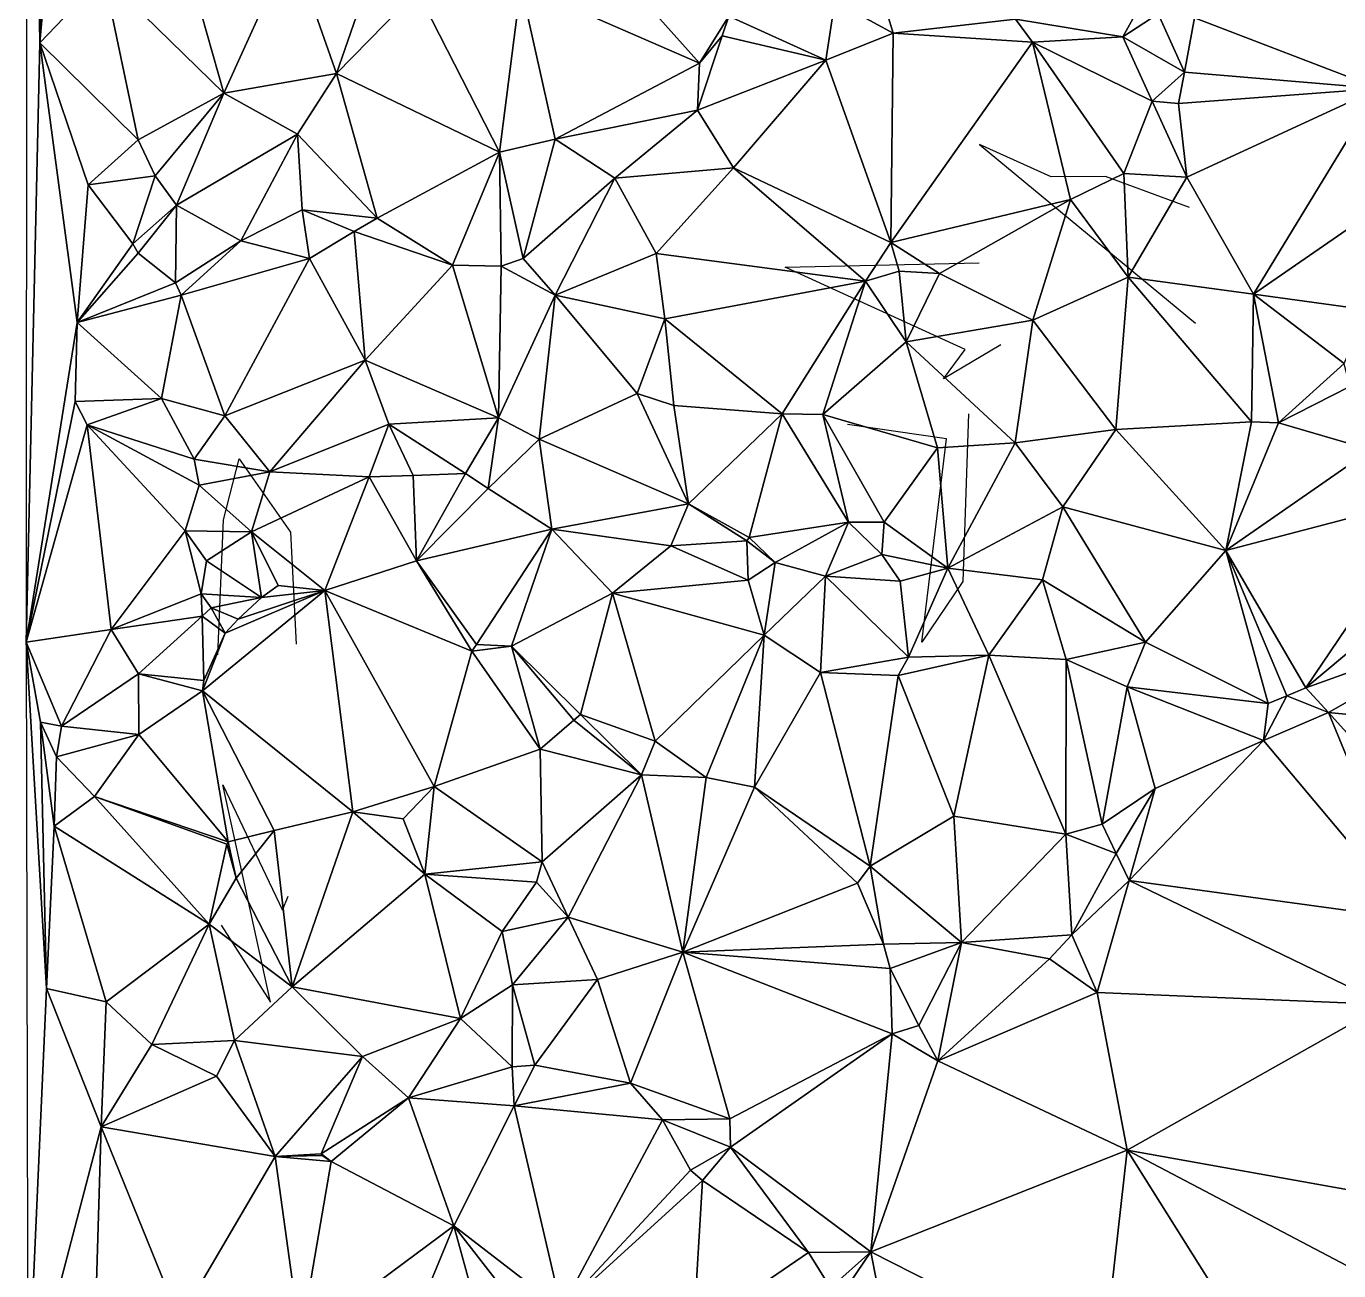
# Model space of a CAD drawing. Header units: metres. Extents: x -15 to 15.5, y -15.2 to 15.3.
# Drawn here: x -14.99 to -4.63, y -4.79 to 5.04 of the extents above; entities that cross this region are included whole.
import ezdxf

# ---------------------------------------------------------------- set-up
doc = ezdxf.new("R2010")
doc.units = ezdxf.units.M
doc.layers.add('CRACKS', color=1, linetype='Continuous')
doc.layers.add('STREET_MESH', color=7, linetype='Continuous')

msp = doc.modelspace()

# ---------------------------------------------------------------- linework, layer by layer
at = {"layer": 'CRACKS'}
for points in [[(-5.812, 3.605, 0.1), (-6.475, 3.85, 0.1), (-6.905, 3.848, 0.1), (-7.471, 4.102, 0.1), (-5.766, 2.692, 0.1)], [(-7.303, 2.521, 0.1), (-7.754, 2.253, 0.1), (-7.583, 2.484, 0.1), (-9.004, 3.133, 0.1), (-7.472, 3.168, 0.1)], [(-7.558, 1.975, 0.1), (-7.601, 0.652, 0.1), (-7.925, 0.175, 0.1), (-7.732, 1.779, 0.1), (-8.513, 1.893, 0.1)], [(-13.481, 0.074, 0.1), (-13.436, 1.141, 0.1), (-13.314, 1.621, 0.1), (-12.909, 1.042, 0.1), (-12.863, 0.159, 0.1)], [(-13.456, -2.059, 0.1), (-13.065, -2.667, 0.1), (-13.442, -0.951, 0.1), (-12.972, -1.94, 0.1), (-12.927, -1.831, 0.1)]]:
    msp.add_polyline3d(points, dxfattribs=at)
at = {"layer": 'STREET_MESH'}
for points in [[(-14.886, 4.904), (-14.99, 11.299), (-14.994, 0.175)], [(-14.836, 8.611), (-14.99, 11.299), (-14.886, 4.904)], [(-14.786, 6.05), (-14.836, 8.611), (-14.886, 4.904)], [(-14.382, 5.433), (-14.786, 6.05), (-14.886, 4.904)], [(-9.68, 4.743), (-10.709, 5.895), (-11.09, 5.36)], [(-10.709, 5.895), (-9.68, 4.743), (-9.449, 5.114)], [(-4.609, 5.812), (-5.774, 5.102), (-4.318, 4.545)], [(-12.904, 5.681), (-13.703, 5.456), (-13.433, 4.508)], [(-12.544, 4.663), (-12.904, 5.681), (-13.433, 4.508)], [(-12.904, 5.681), (-12.544, 4.663), (-12.186, 5.695)], [(-12.544, 4.663), (-11.909, 5.314), (-12.186, 5.695)], [(-14.109, 4.14), (-14.382, 5.433), (-14.886, 4.904)], [(-13.703, 5.456), (-14.382, 5.433), (-13.433, 4.508)], [(-13.433, 4.508), (-14.382, 5.433), (-14.109, 4.14)], [(-11.909, 5.314), (-12.544, 4.663), (-11.258, 4.041)], [(-11.909, 5.314), (-11.258, 4.041), (-11.09, 5.36)], [(-11.258, 4.041), (-10.82, 4.144), (-11.09, 5.36)], [(-10.82, 4.144), (-9.68, 4.743), (-11.09, 5.36)], [(-7.187, 5.09), (-6.338, 4.952), (-6.112, 5.361)], [(-6.112, 5.361), (-6.338, 4.952), (-6.059, 5.133)], [(-8.684, 4.768), (-8.611, 5.23), (-9.449, 5.114)], [(-8.684, 4.768), (-8.152, 4.98), (-8.611, 5.23)], [(-8.152, 4.98), (-8.242, 5.278), (-8.611, 5.23)], [(-7.187, 5.09), (-8.242, 5.278), (-8.152, 4.98)], [(-9.68, 4.743), (-9.501, 4.959), (-9.449, 5.114)], [(-9.501, 4.959), (-8.684, 4.768), (-9.449, 5.114)], [(-7.051, 4.91), (-7.187, 5.09), (-8.152, 4.98)], [(-7.051, 4.91), (-6.338, 4.952), (-7.187, 5.09)], [(-6.338, 4.952), (-5.852, 4.673), (-6.059, 5.133)], [(-5.852, 4.673), (-5.774, 5.102), (-6.059, 5.133)], [(-5.774, 5.102), (-5.852, 4.673), (-4.318, 4.545)], [(-8.152, 4.98), (-8.684, 4.768), (-8.171, 3.329)], [(-7.051, 4.91), (-8.152, 4.98), (-8.171, 3.329)], [(-14.593, 2.697), (-14.886, 4.904), (-14.994, 0.175)], [(-14.593, 2.697), (-14.505, 3.784), (-14.886, 4.904)], [(-14.505, 3.784), (-14.109, 4.14), (-14.886, 4.904)], [(-9.697, 4.372), (-9.501, 4.959), (-9.68, 4.743)], [(-8.684, 4.768), (-9.501, 4.959), (-9.697, 4.372)], [(-7.051, 4.91), (-8.171, 3.329), (-6.753, 3.667)], [(-7.051, 4.91), (-6.108, 4.444), (-6.338, 4.952)], [(-6.332, 3.872), (-7.051, 4.91), (-6.753, 3.667)], [(-6.108, 4.444), (-7.051, 4.91), (-6.332, 3.872)], [(-6.338, 4.952), (-6.108, 4.444), (-5.852, 4.673)], [(-9.413, 3.917), (-8.684, 4.768), (-9.697, 4.372)], [(-8.684, 4.768), (-9.413, 3.917), (-8.171, 3.329)], [(-12.544, 4.663), (-13.433, 4.508), (-12.853, 4.183)], [(-12.223, 3.521), (-12.544, 4.663), (-12.853, 4.183)], [(-11.258, 4.041), (-12.544, 4.663), (-12.223, 3.521)], [(-9.697, 4.372), (-9.68, 4.743), (-10.82, 4.144)], [(-6.108, 4.444), (-5.901, 4.426), (-5.852, 4.673)], [(-5.852, 4.673), (-5.901, 4.426), (-4.318, 4.545)], [(-13.977, 3.854), (-13.433, 4.508), (-14.109, 4.14)], [(-13.433, 4.508), (-13.977, 3.854), (-13.807, 3.624)], [(-12.853, 4.183), (-13.433, 4.508), (-13.807, 3.624)], [(-4.318, 4.545), (-5.901, 4.426), (-5.835, 3.843)], [(-5.308, 2.921), (-4.318, 4.545), (-5.835, 3.843)], [(-5.308, 2.921), (-3.838, 3.937), (-4.318, 4.545)], [(-10.347, 3.836), (-9.697, 4.372), (-10.82, 4.144)], [(-9.413, 3.917), (-9.697, 4.372), (-10.347, 3.836)], [(-6.108, 4.444), (-6.332, 3.872), (-5.835, 3.843)], [(-5.901, 4.426), (-6.108, 4.444), (-5.835, 3.843)], [(-13.299, 3.341), (-12.853, 4.183), (-13.807, 3.624)], [(-13.299, 3.341), (-12.816, 3.586), (-12.853, 4.183)], [(-12.816, 3.586), (-12.223, 3.521), (-12.853, 4.183)], [(-10.82, 4.144), (-11.258, 4.041), (-11.071, 3.203)], [(-10.347, 3.836), (-10.82, 4.144), (-11.071, 3.203)], [(-14.505, 3.784), (-13.977, 3.854), (-14.109, 4.14)], [(-11.63, 3.15), (-11.258, 4.041), (-12.223, 3.521)], [(-11.63, 3.15), (-11.246, 3.141), (-11.258, 4.041)], [(-11.258, 4.041), (-11.246, 3.141), (-11.071, 3.203)], [(-5.308, 2.921), (-4.409, 2.798), (-3.838, 3.937)], [(-14.505, 3.784), (-14.153, 3.319), (-13.977, 3.854)], [(-13.977, 3.854), (-14.153, 3.319), (-13.807, 3.624)], [(-10.82, 2.913), (-10.347, 3.836), (-11.071, 3.203)], [(-10.347, 3.836), (-10.82, 2.913), (-10.022, 3.242)], [(-9.413, 3.917), (-10.347, 3.836), (-10.022, 3.242)], [(-8.371, 3.022), (-9.413, 3.917), (-10.022, 3.242)], [(-9.413, 3.917), (-8.371, 3.022), (-8.171, 3.329)], [(-6.298, 3.054), (-6.332, 3.872), (-6.753, 3.667)], [(-6.332, 3.872), (-6.298, 3.054), (-5.835, 3.843)], [(-6.298, 3.054), (-5.308, 2.921), (-5.835, 3.843)], [(-14.153, 3.319), (-14.505, 3.784), (-14.593, 2.697)], [(-8.171, 3.329), (-7.786, 3.084), (-6.753, 3.667)], [(-7.786, 3.084), (-7.05, 2.716), (-6.753, 3.667)], [(-7.05, 2.716), (-6.298, 3.054), (-6.753, 3.667)], [(-14.153, 3.319), (-14.11, 3.243), (-13.807, 3.624)], [(-14.11, 3.243), (-13.816, 3.01), (-13.807, 3.624)], [(-13.816, 3.01), (-13.299, 3.341), (-13.807, 3.624)], [(-12.816, 3.586), (-13.299, 3.341), (-12.758, 3.201)], [(-12.406, 3.416), (-12.816, 3.586), (-12.758, 3.201)], [(-12.816, 3.586), (-12.406, 3.416), (-12.223, 3.521)], [(-12.406, 3.416), (-11.63, 3.15), (-12.223, 3.521)], [(-14.153, 3.319), (-14.593, 2.697), (-14.11, 3.243)], [(-13.299, 3.341), (-13.816, 3.01), (-13.772, 2.914)], [(-12.758, 3.201), (-13.299, 3.341), (-13.772, 2.914)], [(-12.319, 2.401), (-12.406, 3.416), (-12.758, 3.201)], [(-11.63, 3.15), (-12.406, 3.416), (-12.319, 2.401)], [(-8.371, 3.022), (-8.105, 3.103), (-8.171, 3.329)], [(-8.105, 3.103), (-7.786, 3.084), (-8.171, 3.329)], [(-14.593, 2.697), (-13.816, 3.01), (-14.11, 3.243)], [(-10.82, 2.913), (-9.953, 2.725), (-10.022, 3.242)], [(-9.953, 2.725), (-8.371, 3.022), (-10.022, 3.242)], [(-13.426, 1.961), (-12.758, 3.201), (-13.772, 2.914)], [(-13.426, 1.961), (-12.319, 2.401), (-12.758, 3.201)], [(-11.266, 1.944), (-11.63, 3.15), (-12.319, 2.401)], [(-11.266, 1.944), (-11.246, 3.141), (-11.63, 3.15)], [(-11.246, 3.141), (-11.266, 1.944), (-10.82, 2.913)], [(-11.246, 3.141), (-10.82, 2.913), (-11.071, 3.203)], [(-13.772, 2.914), (-13.816, 3.01), (-14.593, 2.697)], [(-8.371, 3.022), (-9.953, 2.725), (-9.027, 1.977)], [(-8.706, 1.97), (-8.371, 3.022), (-9.027, 1.977)], [(-8.371, 3.022), (-8.706, 1.97), (-8.048, 2.544)], [(-8.105, 3.103), (-8.371, 3.022), (-8.048, 2.544)], [(-7.786, 3.084), (-8.105, 3.103), (-8.048, 2.544)], [(-7.05, 2.716), (-7.786, 3.084), (-8.048, 2.544)], [(-6.395, 1.852), (-6.298, 3.054), (-7.05, 2.716)], [(-6.395, 1.852), (-5.324, 1.914), (-6.298, 3.054)], [(-5.324, 1.914), (-5.308, 2.921), (-6.298, 3.054)], [(-13.926, 2.096), (-13.772, 2.914), (-14.593, 2.697)], [(-13.926, 2.096), (-13.426, 1.961), (-13.772, 2.914)], [(-11.266, 1.944), (-10.945, 1.776), (-10.82, 2.913)], [(-10.945, 1.776), (-10.172, 2.138), (-10.82, 2.913)], [(-10.82, 2.913), (-10.172, 2.138), (-9.953, 2.725)], [(-5.308, 2.921), (-5.324, 1.914), (-5.111, 1.906)], [(-4.592, 2.373), (-5.308, 2.921), (-5.111, 1.906)], [(-4.592, 2.373), (-4.409, 2.798), (-5.308, 2.921)], [(-14.608, 2.074), (-14.593, 2.697), (-14.994, 0.175)], [(-14.608, 2.074), (-13.926, 2.096), (-14.593, 2.697)], [(-9.953, 2.725), (-10.172, 2.138), (-9.882, 2.043)], [(-9.953, 2.725), (-9.882, 2.043), (-9.027, 1.977)], [(-7.189, 1.747), (-7.05, 2.716), (-8.048, 2.544)], [(-7.189, 1.747), (-6.395, 1.852), (-7.05, 2.716)], [(-8.706, 1.97), (-7.803, 1.708), (-8.048, 2.544)], [(-7.803, 1.708), (-7.189, 1.747), (-8.048, 2.544)], [(-12.319, 2.401), (-13.426, 1.961), (-13.07, 1.519)], [(-12.131, 1.895), (-12.319, 2.401), (-13.07, 1.519)], [(-11.266, 1.944), (-12.319, 2.401), (-12.131, 1.895)], [(-4.548, 2.191), (-4.592, 2.373), (-5.111, 1.906)], [(-4.381, 1.691), (-4.548, 2.191), (-5.111, 1.906)], [(-14.513, 1.89), (-14.608, 2.074), (-14.994, 0.175)], [(-14.608, 2.074), (-14.513, 1.89), (-13.926, 2.096)], [(-14.513, 1.89), (-13.668, 1.619), (-13.926, 2.096)], [(-13.668, 1.619), (-13.426, 1.961), (-13.926, 2.096)], [(-10.172, 2.138), (-10.945, 1.776), (-9.767, 1.267)], [(-10.172, 2.138), (-9.767, 1.267), (-9.882, 2.043)], [(-9.882, 2.043), (-9.767, 1.267), (-9.027, 1.977)], [(-9.767, 1.267), (-9.289, 1.001), (-9.027, 1.977)], [(-9.289, 1.001), (-8.504, 1.122), (-9.027, 1.977)], [(-8.504, 1.122), (-8.706, 1.97), (-9.027, 1.977)], [(-7.803, 1.708), (-8.706, 1.97), (-8.222, 1.121)], [(-8.706, 1.97), (-8.504, 1.122), (-8.222, 1.121)], [(-14.324, 0.274), (-14.513, 1.89), (-14.994, 0.175)], [(-13.74, 1.052), (-14.513, 1.89), (-14.324, 0.274)], [(-13.628, 1.412), (-14.513, 1.89), (-13.74, 1.052)], [(-13.628, 1.412), (-13.668, 1.619), (-14.513, 1.89)], [(-13.426, 1.961), (-13.668, 1.619), (-13.07, 1.519)], [(-12.286, 1.479), (-12.131, 1.895), (-13.07, 1.519)], [(-12.286, 1.479), (-11.941, 1.489), (-12.131, 1.895)], [(-11.528, 1.506), (-11.266, 1.944), (-12.131, 1.895)], [(-11.941, 1.489), (-11.528, 1.506), (-12.131, 1.895)], [(-11.349, 1.388), (-11.266, 1.944), (-11.528, 1.506)], [(-10.945, 1.776), (-11.266, 1.944), (-11.349, 1.388)], [(-5.324, 1.914), (-6.395, 1.852), (-5.527, 0.898)], [(-5.111, 1.906), (-5.324, 1.914), (-5.527, 0.898)], [(-4.381, 1.691), (-5.111, 1.906), (-5.527, 0.898)], [(-10.945, 1.776), (-11.349, 1.388), (-10.845, 1.067)], [(-9.767, 1.267), (-10.945, 1.776), (-10.845, 1.067)], [(-6.395, 1.852), (-7.189, 1.747), (-6.812, 1.241)], [(-5.527, 0.898), (-6.395, 1.852), (-6.812, 1.241)], [(-7.721, 0.758), (-7.803, 1.708), (-8.222, 1.121)], [(-7.803, 1.708), (-7.721, 0.758), (-7.189, 1.747)], [(-7.189, 1.747), (-7.721, 0.758), (-6.812, 1.241)], [(-4.381, 1.691), (-5.527, 0.898), (-3.87, 1.332)], [(-13.668, 1.619), (-13.628, 1.412), (-13.07, 1.519)], [(-13.628, 1.412), (-13.217, 1.045), (-13.07, 1.519)], [(-13.217, 1.045), (-12.286, 1.479), (-13.07, 1.519)], [(-12.286, 1.479), (-13.217, 1.045), (-12.638, 0.583)], [(-12.286, 1.479), (-12.638, 0.583), (-11.914, 0.816)], [(-11.941, 1.489), (-12.286, 1.479), (-11.914, 0.816)], [(-11.528, 1.506), (-11.941, 1.489), (-11.914, 0.816)], [(-11.349, 1.388), (-11.528, 1.506), (-11.914, 0.816)], [(-13.217, 1.045), (-13.628, 1.412), (-13.74, 1.052)], [(-10.845, 1.067), (-11.349, 1.388), (-11.914, 0.816)], [(-9.907, 0.934), (-9.767, 1.267), (-10.845, 1.067)], [(-9.907, 0.934), (-9.307, 0.974), (-9.767, 1.267)], [(-9.767, 1.267), (-9.307, 0.974), (-9.289, 1.001)], [(-5.527, 0.898), (-4.896, -0.186), (-3.87, 1.332)], [(-4.896, -0.186), (-3.578, 0.916), (-3.87, 1.332)], [(-7.721, 0.758), (-6.973, 0.665), (-6.812, 1.241)], [(-6.973, 0.665), (-6.159, 0.173), (-6.812, 1.241)], [(-6.159, 0.173), (-5.527, 0.898), (-6.812, 1.241)], [(-13.614, 0.557), (-13.74, 1.052), (-14.324, 0.274)], [(-13.74, 1.052), (-13.614, 0.557), (-13.57, 0.817)], [(-13.217, 1.045), (-13.74, 1.052), (-13.57, 0.817)], [(-13.136, 0.528), (-13.217, 1.045), (-13.57, 0.817)], [(-13.005, 0.621), (-13.217, 1.045), (-13.136, 0.528)], [(-13.217, 1.045), (-13.005, 0.621), (-12.638, 0.583)], [(-10.845, 1.067), (-11.914, 0.816), (-11.441, 0.157)], [(-10.845, 1.067), (-11.441, 0.157), (-11.164, 0.142)], [(-10.366, 0.561), (-10.845, 1.067), (-11.164, 0.142)], [(-9.907, 0.934), (-10.845, 1.067), (-10.366, 0.561)], [(-8.504, 1.122), (-9.289, 1.001), (-9.082, 0.804)], [(-8.686, 0.695), (-8.504, 1.122), (-9.082, 0.804)], [(-8.241, 0.865), (-8.504, 1.122), (-8.686, 0.695)], [(-8.504, 1.122), (-8.241, 0.865), (-8.222, 1.121)], [(-8.241, 0.865), (-7.721, 0.758), (-8.222, 1.121)], [(-9.296, 0.663), (-9.907, 0.934), (-10.366, 0.561)], [(-9.307, 0.974), (-9.907, 0.934), (-9.296, 0.663)], [(-9.289, 1.001), (-9.307, 0.974), (-9.082, 0.804)], [(-9.307, 0.974), (-9.296, 0.663), (-9.082, 0.804)], [(-8.097, 0.655), (-8.241, 0.865), (-8.686, 0.695)], [(-8.241, 0.865), (-8.097, 0.655), (-7.721, 0.758)], [(-6.159, 0.173), (-5.193, -0.311), (-5.527, 0.898)], [(-5.193, -0.311), (-5.044, -0.25), (-5.527, 0.898)], [(-5.044, -0.25), (-4.896, -0.186), (-5.527, 0.898)], [(-3.578, 0.916), (-4.896, -0.186), (-3.486, 0.318)], [(-13.614, 0.557), (-13.136, 0.528), (-13.57, 0.817)], [(-11.914, 0.816), (-12.638, 0.583), (-11.476, 0.104)], [(-11.441, 0.157), (-11.914, 0.816), (-11.476, 0.104)], [(-9.296, 0.663), (-9.17, 0.229), (-9.082, 0.804)], [(-9.17, 0.229), (-8.686, 0.695), (-9.082, 0.804)], [(-8.097, 0.655), (-8.031, 0.056), (-7.721, 0.758)], [(-8.031, 0.056), (-7.397, 0.071), (-7.721, 0.758)], [(-7.397, 0.071), (-6.973, 0.665), (-7.721, 0.758)], [(-9.17, 0.229), (-9.296, 0.663), (-10.366, 0.561)], [(-8.725, -0.066), (-8.686, 0.695), (-9.17, 0.229)], [(-8.725, -0.066), (-8.031, 0.056), (-8.686, 0.695)], [(-8.031, 0.056), (-8.097, 0.655), (-8.686, 0.695)], [(-7.397, 0.071), (-6.786, 0.037), (-6.973, 0.665)], [(-6.786, 0.037), (-6.159, 0.173), (-6.973, 0.665)], [(-13.605, 0.38), (-13.614, 0.557), (-14.324, 0.274)], [(-13.533, 0.446), (-13.614, 0.557), (-13.605, 0.38)], [(-13.614, 0.557), (-13.533, 0.446), (-13.136, 0.528)], [(-12.638, 0.583), (-13.603, -0.211), (-12.416, -1.164)], [(-12.638, 0.583), (-13.423, 0.244), (-13.603, -0.211)], [(-13.136, 0.528), (-13.533, 0.446), (-13.321, 0.356)], [(-13.423, 0.244), (-12.638, 0.583), (-13.321, 0.356)], [(-12.638, 0.583), (-13.136, 0.528), (-13.321, 0.356)], [(-12.638, 0.583), (-13.005, 0.621), (-13.136, 0.528)], [(-11.773, -0.965), (-12.638, 0.583), (-12.416, -1.164)], [(-12.638, 0.583), (-11.773, -0.965), (-11.476, 0.104)], [(-10.619, -0.397), (-10.366, 0.561), (-11.164, 0.142)], [(-10.619, -0.397), (-10.029, -0.608), (-10.366, 0.561)], [(-10.029, -0.608), (-9.17, 0.229), (-10.366, 0.561)], [(-13.423, 0.244), (-13.533, 0.446), (-13.605, 0.38)], [(-13.533, 0.446), (-13.423, 0.244), (-13.321, 0.356)], [(-13.605, 0.38), (-14.324, 0.274), (-14.108, -0.075)], [(-13.591, -0.127), (-13.605, 0.38), (-14.108, -0.075)], [(-13.591, -0.127), (-13.423, 0.244), (-13.605, 0.38)], [(-4.896, -0.186), (-4.716, -0.382), (-3.486, 0.318)], [(-4.716, -0.382), (-3.302, -0.519), (-3.486, 0.318)], [(-14.715, -0.489), (-14.324, 0.274), (-14.994, 0.175)], [(-14.324, 0.274), (-14.715, -0.489), (-14.108, -0.075)], [(-13.423, 0.244), (-13.591, -0.127), (-13.603, -0.211)], [(-10.029, -0.608), (-9.627, -0.894), (-9.17, 0.229)], [(-9.17, 0.229), (-9.627, -0.894), (-9.247, -0.971)], [(-8.725, -0.066), (-9.17, 0.229), (-9.247, -0.971)], [(-14.981, -5.862), (-14.834, -2.56), (-14.994, 0.175)], [(-14.834, -2.56), (-14.882, -0.458), (-14.994, 0.175)], [(-14.882, -0.458), (-14.715, -0.489), (-14.994, 0.175)], [(-11.773, -0.965), (-10.938, -0.669), (-11.476, 0.104)], [(-11.441, 0.157), (-11.476, 0.104), (-11.164, 0.142)], [(-11.476, 0.104), (-10.938, -0.669), (-11.164, 0.142)], [(-10.938, -0.669), (-10.671, -0.442), (-11.164, 0.142)], [(-10.671, -0.442), (-10.619, -0.397), (-11.164, 0.142)], [(-6.159, 0.173), (-6.786, 0.037), (-6.305, -0.178)], [(-6.159, 0.173), (-6.305, -0.178), (-5.193, -0.311)], [(-8.112, -0.089), (-8.031, 0.056), (-8.725, -0.066)], [(-8.112, -0.089), (-7.397, 0.071), (-8.031, 0.056)], [(-7.397, 0.071), (-8.112, -0.089), (-7.674, -1.199)], [(-7.397, 0.071), (-7.674, -1.199), (-6.788, -1.341)], [(-6.786, 0.037), (-7.397, 0.071), (-6.788, -1.341)], [(-6.502, -1.263), (-6.786, 0.037), (-6.788, -1.341)], [(-6.786, 0.037), (-6.502, -1.263), (-6.305, -0.178)], [(-14.715, -0.489), (-14.104, -0.555), (-14.108, -0.075)], [(-14.104, -0.555), (-13.603, -0.211), (-14.108, -0.075)], [(-13.603, -0.211), (-13.591, -0.127), (-14.108, -0.075)], [(-8.333, -1.594), (-8.725, -0.066), (-9.247, -0.971)], [(-8.333, -1.594), (-8.112, -0.089), (-8.725, -0.066)], [(-8.112, -0.089), (-8.333, -1.594), (-7.674, -1.199)], [(-6.305, -0.178), (-6.502, -1.263), (-6.085, -0.98)], [(-5.229, -0.602), (-6.305, -0.178), (-6.085, -0.98)], [(-6.305, -0.178), (-5.229, -0.602), (-5.193, -0.311)], [(-4.896, -0.186), (-5.044, -0.25), (-4.716, -0.382)], [(-14.104, -0.555), (-13.399, -1.402), (-13.603, -0.211)], [(-13.603, -0.211), (-13.038, -1.313), (-12.416, -1.164)], [(-13.399, -1.402), (-13.038, -1.313), (-13.603, -0.211)], [(-5.044, -0.25), (-5.229, -0.602), (-4.716, -0.382)], [(-5.229, -0.602), (-5.044, -0.25), (-5.193, -0.311)], [(-10.619, -0.397), (-10.671, -0.442), (-10.139, -0.872)], [(-10.029, -0.608), (-10.619, -0.397), (-10.139, -0.872)], [(-5.229, -0.602), (-4.042, -2.014), (-4.716, -0.382)], [(-4.042, -2.014), (-3.697, -1.509), (-4.716, -0.382)], [(-3.697, -1.509), (-3.302, -0.519), (-4.716, -0.382)], [(-14.773, -1.278), (-14.882, -0.458), (-14.834, -2.56)], [(-14.754, -0.732), (-14.882, -0.458), (-14.773, -1.278)], [(-14.754, -0.732), (-14.715, -0.489), (-14.882, -0.458)], [(-14.715, -0.489), (-14.754, -0.732), (-14.104, -0.555)], [(-10.671, -0.442), (-10.938, -0.669), (-10.139, -0.872)], [(-14.104, -0.555), (-14.754, -0.732), (-14.455, -1.045)], [(-13.399, -1.402), (-14.104, -0.555), (-14.455, -1.045)], [(-9.627, -0.894), (-10.029, -0.608), (-10.139, -0.872)], [(-6.29, -1.706), (-5.229, -0.602), (-6.085, -0.98)], [(-5.229, -0.602), (-6.29, -1.706), (-4.042, -2.014)], [(-10.921, -1.559), (-10.938, -0.669), (-11.773, -0.965)], [(-10.938, -0.669), (-10.921, -1.559), (-10.139, -0.872)], [(-14.455, -1.045), (-14.754, -0.732), (-14.773, -1.278)], [(-10.921, -1.559), (-10.716, -1.997), (-10.139, -0.872)], [(-10.139, -0.872), (-10.716, -1.997), (-9.812, -2.273)], [(-9.627, -0.894), (-10.139, -0.872), (-9.812, -2.273)], [(-9.247, -0.971), (-9.627, -0.894), (-9.812, -2.273)], [(-12.02, -1.219), (-11.773, -0.965), (-12.416, -1.164)], [(-12.02, -1.219), (-11.849, -1.658), (-11.773, -0.965)], [(-11.849, -1.658), (-10.921, -1.559), (-11.773, -0.965)], [(-9.247, -0.971), (-9.812, -2.273), (-8.433, -1.728)], [(-8.333, -1.594), (-9.247, -0.971), (-8.433, -1.728)], [(-6.502, -1.263), (-6.392, -1.494), (-6.085, -0.98)], [(-6.392, -1.494), (-6.29, -1.706), (-6.085, -0.98)], [(-13.551, -2.051), (-14.455, -1.045), (-14.773, -1.278)], [(-13.411, -1.42), (-14.455, -1.045), (-13.551, -2.051)], [(-13.411, -1.42), (-13.399, -1.402), (-14.455, -1.045)], [(-13.038, -1.313), (-12.895, -2.546), (-12.416, -1.164)], [(-12.895, -2.546), (-11.849, -1.658), (-12.416, -1.164)], [(-11.849, -1.658), (-12.02, -1.219), (-12.416, -1.164)], [(-7.674, -1.199), (-8.333, -1.594), (-7.612, -2.196)], [(-6.788, -1.341), (-7.674, -1.199), (-7.612, -2.196)], [(-14.364, -2.665), (-14.773, -1.278), (-14.834, -2.56)], [(-14.364, -2.665), (-13.551, -2.051), (-14.773, -1.278)], [(-13.038, -1.313), (-13.399, -1.402), (-13.336, -1.688)], [(-12.895, -2.546), (-13.038, -1.313), (-13.336, -1.688)], [(-6.741, -2.136), (-6.788, -1.341), (-7.612, -2.196)], [(-6.502, -1.263), (-6.788, -1.341), (-6.392, -1.494)], [(-6.788, -1.341), (-6.741, -2.136), (-6.392, -1.494)], [(-13.411, -1.42), (-13.551, -2.051), (-13.336, -1.688)], [(-13.399, -1.402), (-13.411, -1.42), (-13.336, -1.688)], [(-6.741, -2.136), (-6.29, -1.706), (-6.392, -1.494)], [(-10.921, -1.559), (-11.849, -1.658), (-10.967, -1.719)], [(-10.716, -1.997), (-10.921, -1.559), (-10.967, -1.719)], [(-8.333, -1.594), (-8.433, -1.728), (-8.229, -2.209)], [(-7.612, -2.196), (-8.333, -1.594), (-8.229, -2.209)], [(-13.551, -2.051), (-12.895, -2.546), (-13.336, -1.688)], [(-11.849, -1.658), (-12.895, -2.546), (-11.566, -2.795)], [(-10.967, -1.719), (-11.849, -1.658), (-11.237, -2.109)], [(-11.849, -1.658), (-11.566, -2.795), (-11.237, -2.109)], [(-10.716, -1.997), (-10.967, -1.719), (-11.237, -2.109)], [(-8.433, -1.728), (-9.812, -2.273), (-8.229, -2.209)], [(-6.29, -1.706), (-6.741, -2.136), (-6.542, -2.59)], [(-4.267, -2.686), (-6.29, -1.706), (-6.542, -2.59)], [(-4.042, -2.014), (-6.29, -1.706), (-4.267, -2.686)], [(-14.364, -2.665), (-14.002, -3.001), (-13.551, -2.051)], [(-14.002, -3.001), (-13.35, -2.969), (-13.551, -2.051)], [(-13.35, -2.969), (-12.895, -2.546), (-13.551, -2.051)], [(-11.155, -2.53), (-10.716, -1.997), (-11.237, -2.109)], [(-10.716, -1.997), (-11.155, -2.53), (-10.486, -2.487)], [(-10.716, -1.997), (-10.486, -2.487), (-9.812, -2.273)], [(-11.566, -2.795), (-11.155, -2.53), (-11.237, -2.109)], [(-6.918, -2.326), (-6.741, -2.136), (-7.612, -2.196)], [(-6.741, -2.136), (-6.918, -2.326), (-6.542, -2.59)], [(-10.486, -2.487), (-10.225, -3.307), (-9.812, -2.273)], [(-10.225, -3.307), (-9.442, -3.587), (-9.812, -2.273)], [(-9.812, -2.273), (-8.176, -2.4), (-8.229, -2.209)], [(-9.442, -3.587), (-8.159, -2.917), (-9.812, -2.273)], [(-8.159, -2.917), (-8.176, -2.4), (-9.812, -2.273)], [(-8.176, -2.4), (-7.612, -2.196), (-8.229, -2.209)], [(-7.95, -2.851), (-7.612, -2.196), (-8.176, -2.4)], [(-7.612, -2.196), (-7.95, -2.851), (-7.799, -3.131)], [(-6.918, -2.326), (-7.612, -2.196), (-7.799, -3.131)], [(-6.918, -2.326), (-7.799, -3.131), (-6.542, -2.59)], [(-7.95, -2.851), (-8.176, -2.4), (-8.159, -2.917)], [(-14.981, -5.862), (-14.403, -3.652), (-14.834, -2.56)], [(-14.403, -3.652), (-14.364, -2.665), (-14.834, -2.56)], [(-12.895, -2.546), (-13.35, -2.969), (-12.341, -3.097)], [(-11.566, -2.795), (-12.895, -2.546), (-12.341, -3.097)], [(-11.158, -3.178), (-11.155, -2.53), (-11.566, -2.795)], [(-10.98, -3.163), (-11.155, -2.53), (-11.158, -3.178)], [(-11.155, -2.53), (-10.98, -3.163), (-10.486, -2.487)], [(-10.98, -3.163), (-10.225, -3.307), (-10.486, -2.487)], [(-14.002, -3.001), (-14.364, -2.665), (-14.403, -3.652)], [(-6.542, -2.59), (-7.799, -3.131), (-6.305, -3.834)], [(-4.267, -2.686), (-6.542, -2.59), (-6.305, -3.834)], [(-3.868, -4.272), (-4.267, -2.686), (-6.305, -3.834)], [(-11.977, -3.421), (-11.566, -2.795), (-12.341, -3.097)], [(-11.977, -3.421), (-11.158, -3.178), (-11.566, -2.795)], [(-7.799, -3.131), (-7.95, -2.851), (-8.159, -2.917)], [(-13.492, -3.25), (-14.002, -3.001), (-14.403, -3.652)], [(-13.492, -3.25), (-13.35, -2.969), (-14.002, -3.001)], [(-13.35, -2.969), (-13.492, -3.25), (-13.029, -3.884)], [(-13.35, -2.969), (-13.029, -3.884), (-12.341, -3.097)], [(-9.435, -3.811), (-8.159, -2.917), (-9.442, -3.587)], [(-9.435, -3.811), (-8.328, -4.637), (-8.159, -2.917)], [(-8.328, -4.637), (-7.799, -3.131), (-8.159, -2.917)], [(-13.029, -3.884), (-12.666, -3.864), (-12.341, -3.097)], [(-12.666, -3.864), (-11.977, -3.421), (-12.341, -3.097)], [(-11.158, -3.178), (-11.977, -3.421), (-11.142, -3.485)], [(-10.98, -3.163), (-11.158, -3.178), (-11.142, -3.485)], [(-10.225, -3.307), (-10.98, -3.163), (-11.142, -3.485)], [(-7.799, -3.131), (-8.328, -4.637), (-6.305, -3.834)], [(-13.029, -3.884), (-13.492, -3.25), (-14.403, -3.652)], [(-9.972, -3.595), (-10.225, -3.307), (-11.142, -3.485)], [(-9.442, -3.587), (-10.225, -3.307), (-9.972, -3.595)], [(-11.977, -3.421), (-12.666, -3.864), (-12.587, -3.924)], [(-11.618, -4.433), (-11.977, -3.421), (-12.587, -3.924)], [(-11.977, -3.421), (-11.618, -4.433), (-11.142, -3.485)], [(-11.618, -4.433), (-10.77, -5.087), (-11.142, -3.485)], [(-10.77, -5.087), (-9.972, -3.595), (-11.142, -3.485)], [(-10.77, -5.087), (-9.75, -3.994), (-9.972, -3.595)], [(-9.435, -3.811), (-9.442, -3.587), (-9.972, -3.595)], [(-9.75, -3.994), (-9.435, -3.811), (-9.972, -3.595)], [(-14.403, -3.652), (-14.981, -5.862), (-14.466, -5.753)], [(-13.783, -5.175), (-14.403, -3.652), (-14.466, -5.753)], [(-13.783, -5.175), (-13.029, -3.884), (-14.403, -3.652)], [(-9.435, -3.811), (-9.75, -3.994), (-9.656, -4.075)], [(-8.821, -4.642), (-9.435, -3.811), (-9.656, -4.075)], [(-9.435, -3.811), (-8.821, -4.642), (-8.328, -4.637)], [(-13.783, -5.175), (-12.83, -5.333), (-13.029, -3.884)], [(-12.659, -3.876), (-12.666, -3.864), (-13.029, -3.884)], [(-12.659, -3.876), (-13.029, -3.884), (-12.587, -3.924)], [(-13.029, -3.884), (-12.83, -5.333), (-12.587, -3.924)], [(-12.83, -5.333), (-11.618, -4.433), (-12.587, -3.924)], [(-12.666, -3.864), (-12.659, -3.876), (-12.587, -3.924)], [(-8.328, -4.637), (-6.5, -5.565), (-6.305, -3.834)], [(-6.5, -5.565), (-5.144, -5.682), (-6.305, -3.834)], [(-4.059, -5.016), (-3.868, -4.272), (-6.305, -3.834)], [(-5.144, -5.682), (-4.059, -5.016), (-6.305, -3.834)], [(-9.75, -3.994), (-10.77, -5.087), (-9.656, -4.075)], [(-9.656, -4.075), (-10.77, -5.087), (-9.727, -5.263)], [(-8.821, -4.642), (-9.656, -4.075), (-9.727, -5.263)], [(-11.618, -4.433), (-12.83, -5.333), (-12.042, -5.458)], [(-11.291, -5.63), (-11.618, -4.433), (-12.042, -5.458)], [(-11.618, -4.433), (-11.291, -5.63), (-10.942, -5.301)], [(-10.77, -5.087), (-11.618, -4.433), (-10.942, -5.301)], [(-8.645, -4.921), (-8.821, -4.642), (-9.727, -5.263)], [(-8.821, -4.642), (-8.645, -4.921), (-8.328, -4.637)], [(-8.645, -4.921), (-8.604, -5.044), (-8.328, -4.637)], [(-8.604, -5.044), (-8.135, -5.63), (-8.328, -4.637)], [(-8.135, -5.63), (-6.5, -5.565), (-8.328, -4.637)]]:
    msp.add_3dface(points, dxfattribs=at)

doc.saveas('drawing.dxf')
